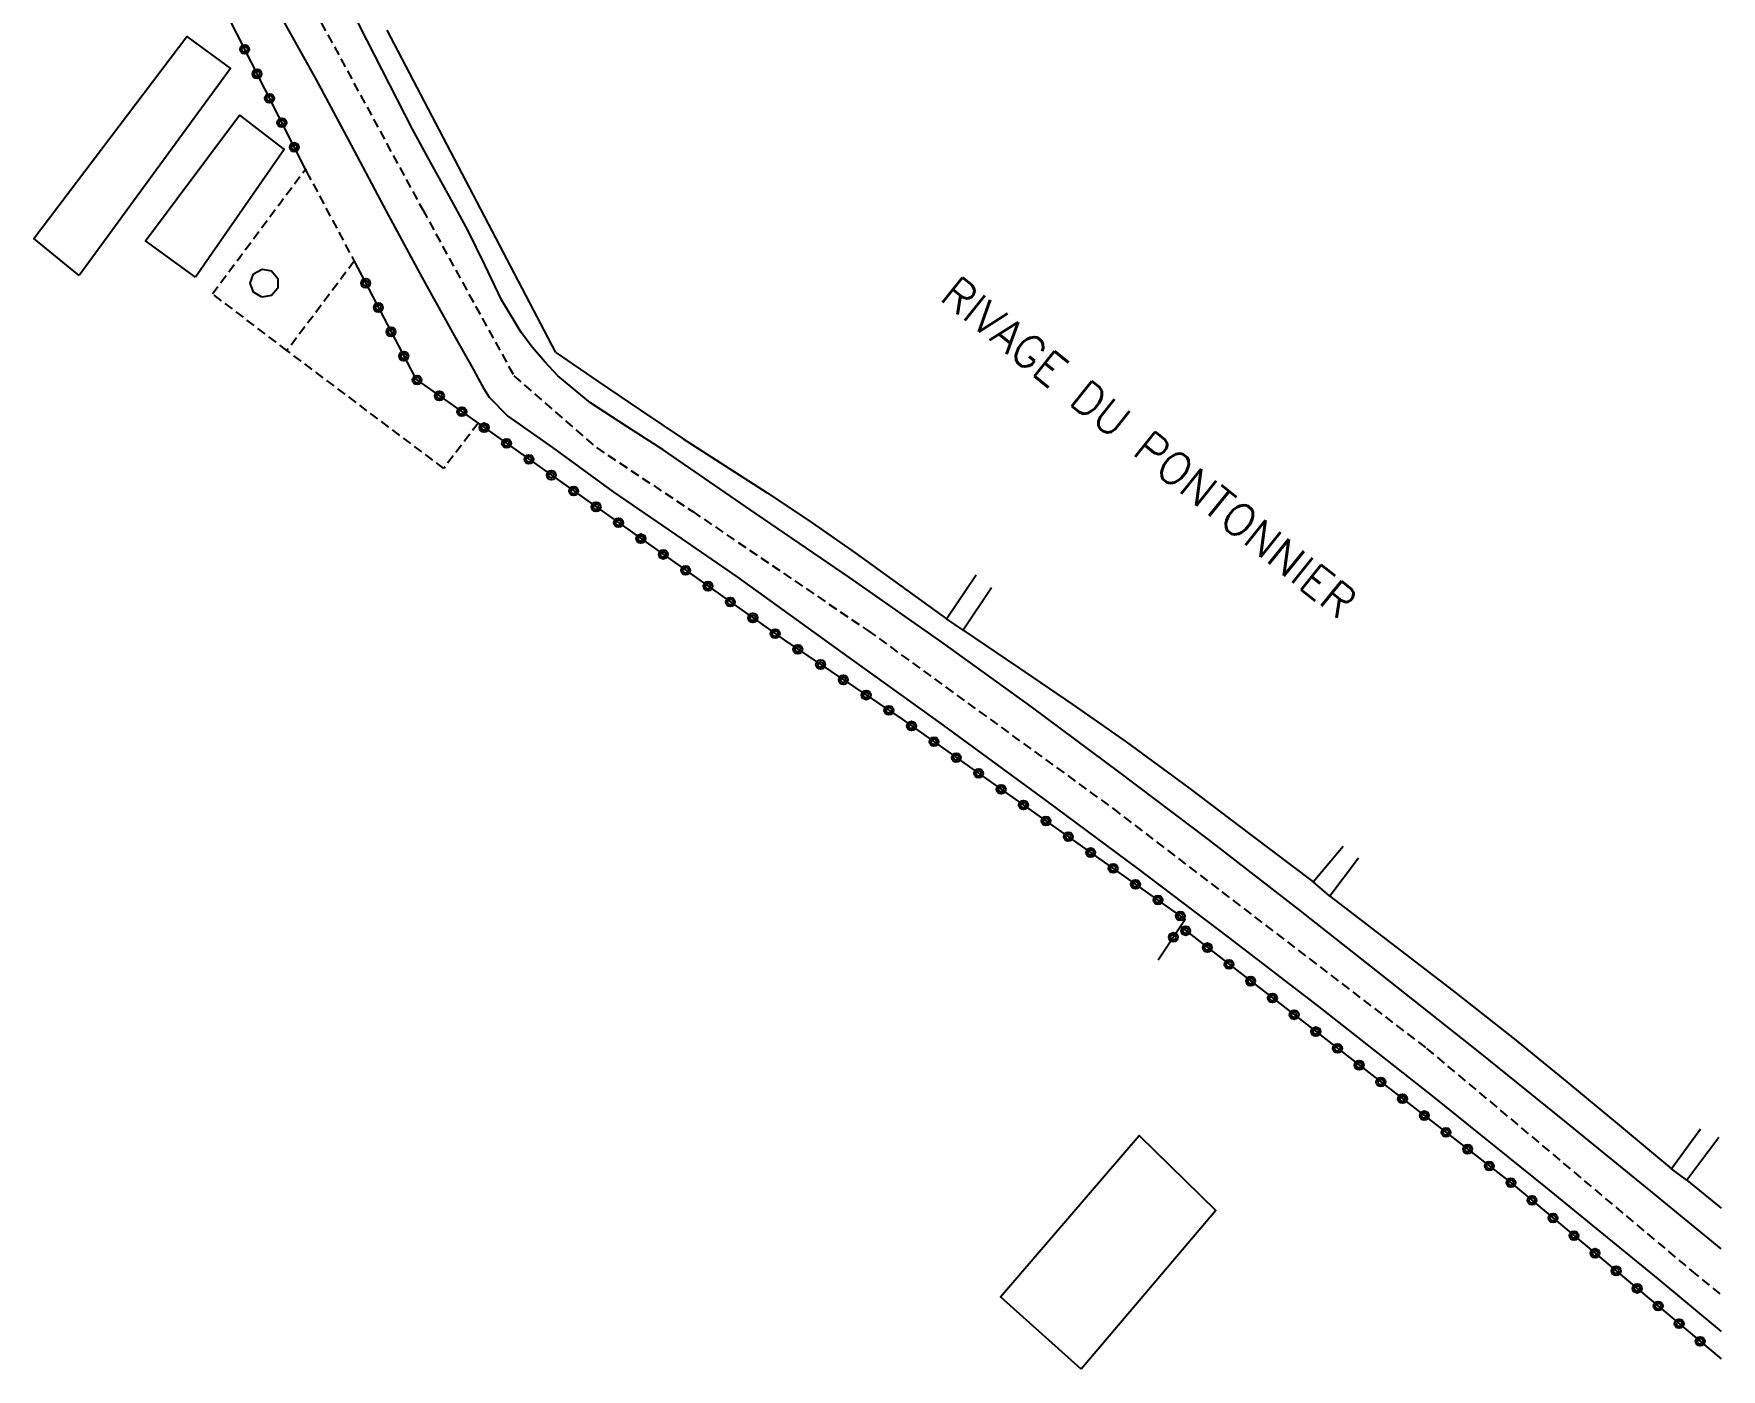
# Model space of a CAD drawing. Header units: millimetres. Extents: x 81006 to 82001, y 143028 to 144000.
# Drawn here: x 81907.7 to 82000, y 143363.7 to 143436.8 of the extents above; entities that cross this region are included whole.
import ezdxf
from ezdxf.enums import TextEntityAlignment as Align

# ---------------------------------------------------------------- set-up
doc = ezdxf.new("R2010")
doc.units = ezdxf.units.MM
doc.linetypes.add('DASHED', pattern=[0.75, 0.5, -0.25])
doc.layers.get('0').update_dxf_attribs({"linetype": 'CONTINUOUS'})
for name, color, linetype in [('W0001', 6, 'DASHED'), ('W0008', 7, 'CONTINUOUS'), ('W0104', 1, 'CONTINUOUS'), ('W0105', 7, 'CONTINUOUS'), ('W0112', 1, 'DASHED'), ('W0323', 7, 'CONTINUOUS'), ('W0510', 5, 'CONTINUOUS'), ('W0511', 5, 'CONTINUOUS'), ('W0989', 7, 'CONTINUOUS')]:
    doc.layers.add(name, color=color, linetype=linetype)
doc.styles.get("Standard").update_dxf_attribs({"font": 'romans.shx', "width": 0.85})

# ---------------------------------------------------------------- blocks, each defined once
blk = doc.blocks.new('t323o')
at = {"color": 0, "linetype": 'Continuous'}
for radius in [0.25, 0.15]:
    blk.add_circle((0, 0), radius, dxfattribs=at)

msp = doc.modelspace()

# ---------------------------------------------------------------- linework, layer by layer
at = {"layer": 'W0001'}
msp.add_lwpolyline([(81921.664, 143440.674), (81929, 143427.139), (81933.981, 143418.075), (81938.504, 143414.14), (81943.761, 143410.643), (81953.345, 143404.138), (81966.743, 143394.402), (81983.892, 143381.286), (81998.368, 143369.129), (82000, 143367.802)], dxfattribs=at)
at = {"layer": 'W0008'}
for points in [[(82000, 143370.334), (81996.149, 143373.486), (81991.447, 143377.31), (81986.725, 143381.108), (81981.829, 143385.007), (81976.911, 143388.878), (81971.957, 143392.703), (81967.136, 143396.352), (81962.283, 143399.957), (81957.389, 143403.506), (81952.33, 143407.04), (81947.229, 143410.516), (81942.145, 143414.015), (81940.158, 143415.298), (81938.174, 143416.585), (81936.377, 143418.076), (81935.674, 143418.826), (81935.007, 143419.616), (81934.382, 143420.433), (81933.299, 143422.223), (81932.391, 143424.129), (81931.469, 143426.027), (81930.466, 143427.873), (81929.449, 143429.712), (81928.432, 143431.549), (81925.951, 143436.443), (81923.471, 143441.337)], [(81921.162, 143437.847), (81923.146, 143434.296), (81925.087, 143430.688), (81926.998, 143427.065), (81928.941, 143423.46), (81929.874, 143421.782), (81930.814, 143420.109), (81931.754, 143418.435), (81932.037, 143417.915), (81932.321, 143417.395), (81932.636, 143416.902), (81933.652, 143415.868), (81934.867, 143415.005), (81936.091, 143414.155), (81939.417, 143411.723), (81942.816, 143409.388), (81946.215, 143407.053), (81951.844, 143402.996), (81957.475, 143398.94), (81963.076, 143394.843), (81968.073, 143391.124), (81973.046, 143387.373), (81977.986, 143383.58), (81984.216, 143378.677), (81990.391, 143373.705), (81996.531, 143368.689), (82000, 143365.813)]]:
    msp.add_lwpolyline(points, dxfattribs=at)
at = {"layer": 'W0104'}
for points in [[(81910.21, 143423.551), (81907.73, 143425.576), (81916.106, 143436.625), (81918.495, 143434.875)], [(81916.569, 143423.472), (81913.844, 143425.452), (81918.971, 143432.327), (81921.427, 143430.453)], [(81920.202, 143422.364), (81919.741, 143422.634), (81919.561, 143423.137), (81919.747, 143423.638), (81920.211, 143423.902), (81920.736, 143423.806), (81921.077, 143423.395), (81921.074, 143422.861), (81920.728, 143422.454)], [(81965.005, 143363.74), (81960.589, 143367.699), (81968.181, 143376.516), (81972.364, 143372.418)]]:
    msp.add_lwpolyline(points, close=True, dxfattribs=at)
at = {"layer": 'W0105'}
for points in [[(81960.103, 143406.472), (81958.558, 143404.16), (81957.646, 143404.77), (81959.257, 143407.18)], [(81980.173, 143391.685), (81978.606, 143389.611), (81978.461, 143389.733), (81977.678, 143390.396), (81979.323, 143392.343)], [(81998.114, 143374.086), (81997.271, 143374.701), (81997.291, 143374.729), (81998.863, 143376.883)], [(81999.868, 143376.411), (81998.114, 143374.086)]]:
    msp.add_lwpolyline(points, dxfattribs=at)
at = {"layer": 'W0112'}
for points in [[(81925.254, 143424.335), (81921.577, 143419.449), (81917.498, 143422.559), (81922.581, 143429.363), (81922.651, 143429.231), (81925.233, 143424.375)], [(81925.233, 143424.375), (81925.254, 143424.335)], [(81932.03, 143415.472), (81930.147, 143413.007), (81921.577, 143419.449)]]:
    msp.add_lwpolyline(points, dxfattribs=at)
at = {"layer": 'W0323'}
for points in [[(81911.961, 143450.348), (81922.651, 143429.231)], [(81925.233, 143424.375), (81925.254, 143424.335), (81927.869, 143419.321), (81928.617, 143417.891), (81932.03, 143415.472), (81948.778, 143403.604), (81955.208, 143399.288), (81970.689, 143388.344), (81970.424, 143387.946), (81969.204, 143386.12)], [(81970.424, 143387.946), (81988.52, 143373.927), (82000, 143364.305)]]:
    msp.add_lwpolyline(points, dxfattribs=at)
at = {"layer": 'W0510'}
for points in [[(81936.274, 143419.336), (81938.591, 143417.761), (81940.908, 143416.185), (81943.235, 143414.625), (81945.528, 143413.137), (81947.831, 143411.663), (81950.112, 143410.158), (81952.642, 143408.389), (81955.144, 143406.579), (81957.646, 143404.77)], [(81958.558, 143404.16), (81961.536, 143402.137), (81964.515, 143400.113), (81967.466, 143398.051), (81970.895, 143395.534), (81974.287, 143392.965), (81977.678, 143390.396)], [(81978.606, 143389.611), (81981.976, 143387.025), (81985.346, 143384.44), (81988.684, 143381.815), (81991.562, 143379.464), (81994.417, 143377.083), (81997.271, 143374.701)], [(81998.114, 143374.086), (82000, 143372.551)]]:
    msp.add_lwpolyline(points, dxfattribs=at)
at = {"layer": 'W0511'}
msp.add_lwpolyline([(81936.274, 143419.336), (81927.048, 143436.971)], dxfattribs=at)

# ---------------------------------------------------------------- block references
at = {"layer": 'W0323'}
for p, rotation in [((81919.264, 143435.922), 296.8497739110682), ((81919.941, 143434.584), 296.8497739110682), ((81920.619, 143433.246), 296.8497739110682), ((81921.296, 143431.908), 296.8497739110682), ((81921.974, 143430.569), 296.8497739110682), ((81925.881, 143423.133), 297.5438287209417), ((81926.575, 143421.803), 297.5438287209417), ((81927.268, 143420.473), 297.5438287209417), ((81927.962, 143419.143), 297.6130278229577), ((81928.688, 143417.841), 324.6724875217133), ((81929.912, 143416.973), 324.6724875217133), ((81931.136, 143416.106), 324.6724875217133), ((81932.359, 143415.239), 324.6777774129676), ((81933.583, 143414.371), 324.6777774129676), ((81934.807, 143413.504), 324.6777774129676), ((81936.031, 143412.637), 324.6777774129676), ((81937.255, 143411.769), 324.6777774129676), ((81938.479, 143410.902), 324.6777774129676), ((81939.703, 143410.035), 324.6777774129676), ((81940.927, 143409.168), 324.6777774129676), ((81942.15, 143408.3), 324.6777774129676), ((81943.374, 143407.433), 324.6777774129676), ((81944.598, 143406.566), 324.6777774129676), ((81945.822, 143405.699), 324.6777774129676), ((81947.046, 143404.831), 324.6777774129676), ((81948.27, 143403.964), 324.6777774129676), ((81949.506, 143403.115), 326.1293575903165), ((81950.752, 143402.279), 326.1293575903165), ((81951.997, 143401.443), 326.1293575903165), ((81953.243, 143400.607), 326.1293575903165), ((81954.488, 143399.771), 326.1293575903165), ((81955.725, 143398.923), 324.7423222862283), ((81956.95, 143398.057), 324.7423222862283), ((81958.175, 143397.191), 324.7423222862283), ((81959.399, 143396.325), 324.7423222862283), ((81960.624, 143395.459), 324.7423222862283), ((81961.849, 143394.593), 324.7423222862283), ((81963.074, 143393.727), 324.7423222862283), ((81964.299, 143392.861), 324.7423222862283), ((81965.524, 143391.996), 324.7423222862283), ((81966.748, 143391.13), 324.7423222862283), ((81967.973, 143390.264), 324.7423222862283), ((81969.198, 143389.398), 324.7423222862283), ((81970.423, 143388.532), 324.7423222862283), ((81970.037, 143387.367), 236.2520433504754), ((81970.717, 143387.719), 322.2349990317723), ((81971.902, 143386.801), 322.2349990317723), ((81973.088, 143385.882), 322.2349990317723), ((81974.274, 143384.963), 322.2349990317723), ((81975.46, 143384.045), 322.2349990317723), ((81976.646, 143383.126), 322.2349990317723), ((81977.831, 143382.208), 322.2349990317723), ((81979.017, 143381.289), 322.2349990317723), ((81980.203, 143380.37), 322.2349990317723), ((81981.389, 143379.452), 322.2349990317723), ((81982.574, 143378.533), 322.2349990317723), ((81983.76, 143377.614), 322.2349990317723), ((81984.946, 143376.696), 322.2349990317723), ((81986.132, 143375.777), 322.2349990317723), ((81987.318, 143374.858), 322.2349990317723), ((81988.503, 143373.94), 322.2349990317723), ((81989.654, 143372.977), 320.0318676594192), ((81990.803, 143372.013), 320.0318676594192), ((81991.953, 143371.05), 320.0318676594192), ((81993.102, 143370.086), 320.0318676594192), ((81994.252, 143369.123), 320.0318676594192), ((81995.402, 143368.159), 320.0318676594192), ((81996.551, 143367.196), 320.0318676594192), ((81997.701, 143366.232), 320.0318676594192), ((81998.85, 143365.269), 320.0318676594192)]:
    msp.add_blockref('t323o', p, dxfattribs=dict(at, rotation=rotation))

# ---------------------------------------------------------------- texts
at = {"layer": 'W0989'}
msp.add_text('RIVAGE DU PONTONNIER', height=1.75, rotation=321.32207, dxfattribs=at).set_placement((81968.704, 143414.155), align=Align.MIDDLE_CENTER)

doc.saveas('drawing.dxf')
